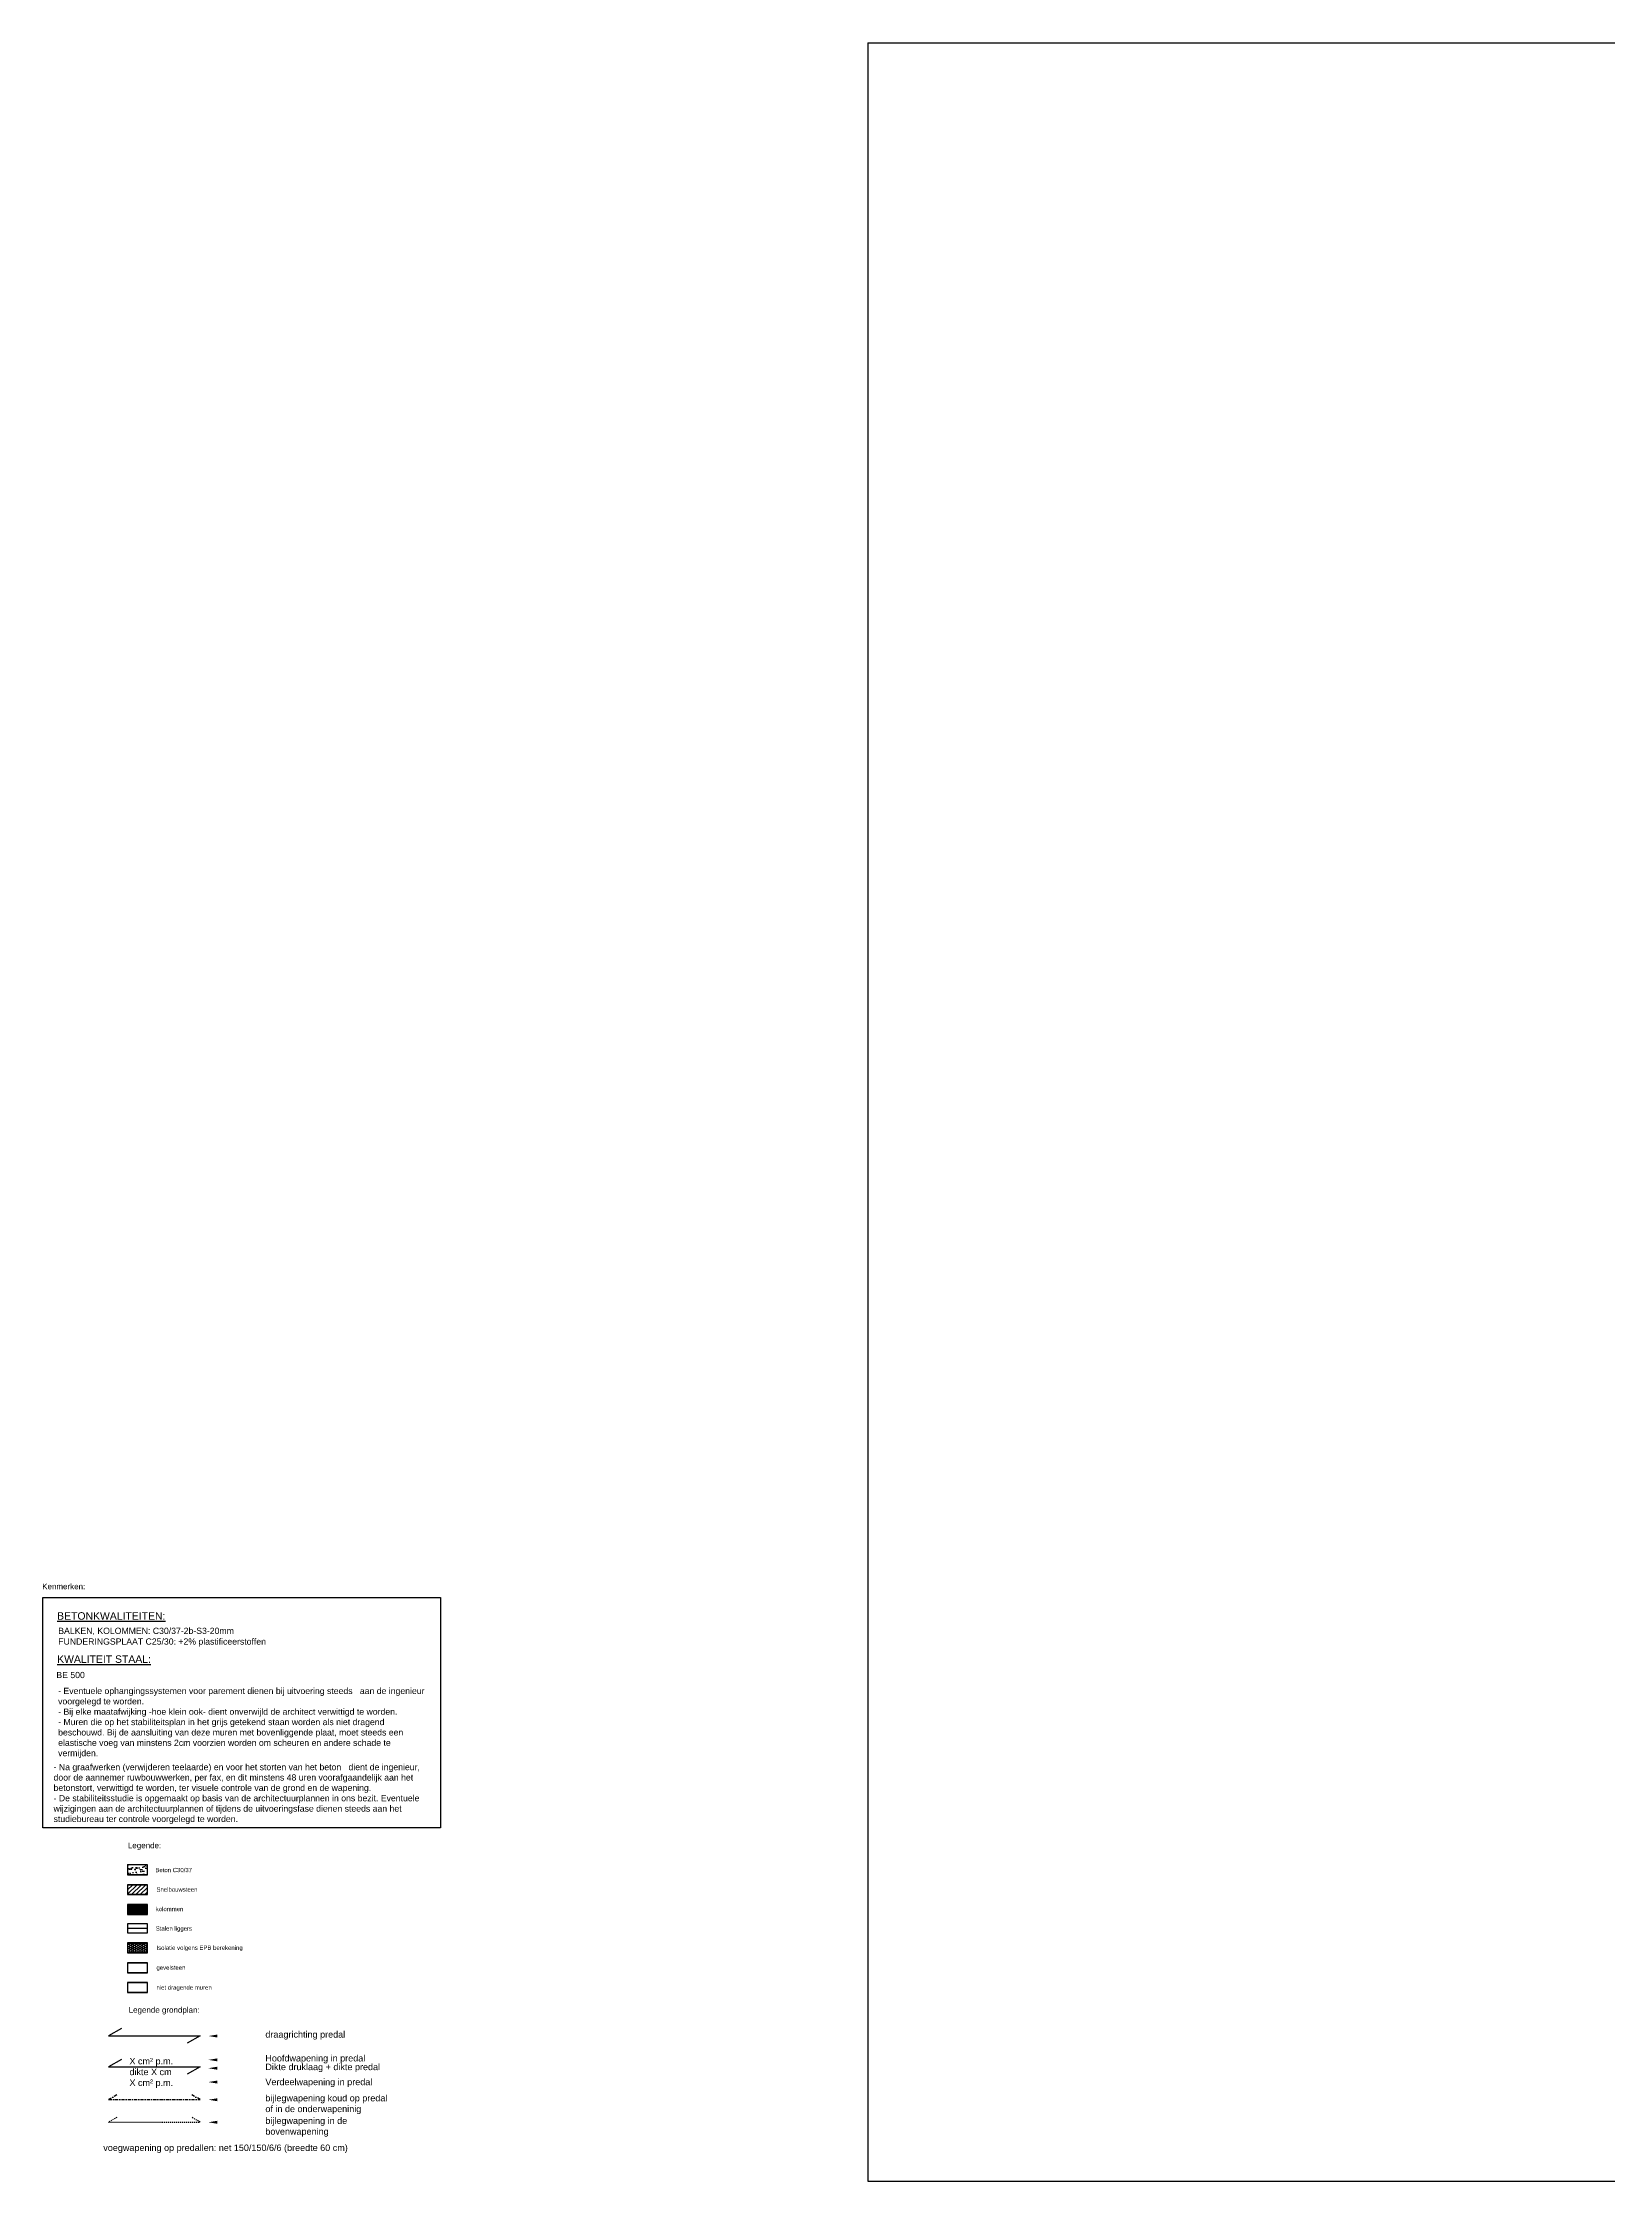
# Model space of a CAD drawing. Header units: centimetres. Extents: x 1985 to 17567, y -92 to 5040.
# Drawn here: x 1985 to 5133, y 741 to 5040 of the extents above; entities that cross this region are included whole.
import ezdxf

# ---------------------------------------------------------------- set-up
doc = ezdxf.new("R2010")
doc.units = ezdxf.units.CM
doc.linetypes.add('DASHDOT2', pattern=[12.7, 6.35, -3.175, 0, -3.175])
doc.linetypes.add('HIDDEN', pattern=[4, 2, -2])
doc.layers.get('0').update_dxf_attribs({"color": 1})
for name, color, linetype in [('binnenmuren', 253, 'Continuous'), ('bladkader', 255, 'Continuous'), ('platen - houten roostering', 4, 'Continuous'), ('tekst', 2, 'Continuous')]:
    doc.layers.add(name, color=color, linetype=linetype)
doc.styles.add('ARIAL', font='arial.ttf')
doc.styles.add('voorplaat', font='isocp.shx', dxfattribs={"height": 17})

msp = doc.modelspace()

# ---------------------------------------------------------------- hatches: boundary and pattern name
h = msp.add_hatch()
h.set_pattern_fill('AR-CONC', color=256, scale=2.5, style=0)
h.set_pattern_definition([(50, (17016.079, -11920.198), (17.931505, -1.568803), [1.875, -20.625]), (355, (17016.079, -11920.198), (-3.468783, 18.804803), [1.5, -16.5]), (100.4514, (17017.573, -11920.329), (14.462735, 17.235989), [1.593505, -17.528553]), (46.1842, (17016.079, -11915.198), (26.681026, -4.137975), [2.8125, -30.9375]), (96.6356, (17018.302, -11915.543), (23.366568, 24.352947), [2.390257, -26.292825]), (351.1842, (17016.08, -11915.198), (23.36655, 24.352965), [2.25, -24.75]), (21, (17018.579, -11916.448), (14.922676, -10.065472), [1.875, -20.625]), (326, (17018.579, -11916.448), (6.082883, 18.128751), [1.5, -16.5]), (71.4514, (17019.822, -11917.287), (21.005566, 8.063262), [1.593505, -17.528553]), (37.5, (17016.0786, -11920.198), (0.3039964, 8.3223463), [0, -16.3, 0, -16.75, 0, -16.5625]), (7.5, (17016.079, -11920.198), (6.5767384, 9.8602928), [0, -9.55, 0, -15.925, 0, -6.3125]), (327.5, (17010.5036, -11920.198), (13.345561, -0.5638718), [0, -6.25, 0, -19.5, 0, -25.875]), (317.5, (17008.004, -11920.198), (14.579654, 2.5026246), [0, -8.125, 0, -12.95, 0, -18.375])])
h.paths.add_polyline_path([(2195.2, 1376.8), (2155.2, 1376.8), (2155.2, 1356.8), (2195.2, 1356.8)])
h = msp.add_hatch()
h.set_pattern_fill('ANSI31', color=256, scale=50, style=0)
h.set_pattern_definition([(45, (17016.0786, -11920.198), (-4.4194174, 4.4194174), [])])
h.paths.add_polyline_path([(2195.2, 1316.8), (2195.2, 1336.8), (2155.2, 1336.8), (2155.2, 1316.8)])
msp.add_hatch(color=3).paths.add_polyline_path([(2195.2, 1276.8), (2195.2, 1296.8), (2155.2, 1296.8), (2155.2, 1276.8)])
h = msp.add_hatch()
h.set_pattern_fill('HONEY', color=256, scale=20, style=0)
h.set_pattern_definition([(0, (14288.0568, -7414.9637), (3.75, 2.1650635), [2.5, -5]), (120, (14288.0568, -7414.9637), (-3.75, 2.1650635), [2.5, -5]), (60, (14288.0568, -7414.9637), (8e-09, 4.330127), [-5, 2.5])])
h.paths.add_polyline_path([(2195.2, 1219.9), (2155.2, 1219.9), (2155.2, 1199.9), (2195.2, 1199.9)])

# ---------------------------------------------------------------- linework, layer by layer
for p, q in [((2195.2, 1376.8), (2155.2, 1376.8)), ((2155.2, 1376.8), (2155.2, 1356.8)), ((2195.2, 1356.8), (2195.2, 1376.8)), ((2155.2, 1356.8), (2195.2, 1356.8)), ((2195.2, 1356.8), (2155.2, 1356.8)), ((2155.2, 1336.8), (2195.2, 1336.8)), ((2195.2, 1336.8), (2155.2, 1336.8)), ((2155.2, 1336.8), (2155.2, 1316.8)), ((2195.2, 1316.8), (2195.2, 1336.8)), ((2155.2, 1316.8), (2195.2, 1316.8)), ((2195.2, 1316.8), (2155.2, 1316.8)), ((2155.2, 1296.8), (2195.2, 1296.8)), ((2195.2, 1296.8), (2155.2, 1296.8)), ((2155.2, 1296.8), (2155.2, 1276.8)), ((2195.2, 1276.8), (2195.2, 1296.8)), ((2155.2, 1276.8), (2195.2, 1276.8)), ((2195.2, 1276.8), (2155.2, 1276.8)), ((2155.2, 1219.9), (2195.2, 1219.9)), ((2195.2, 1219.9), (2155.2, 1219.9)), ((2155.2, 1219.9), (2155.2, 1199.9)), ((2195.2, 1199.9), (2195.2, 1219.9)), ((2155.2, 1199.9), (2195.2, 1199.9)), ((2195.2, 1199.9), (2155.2, 1199.9)), ((2155.2, 1199.9), (2195.2, 1199.9)), ((2155.2, 1179.9), (2195.2, 1179.9)), ((2195.2, 1179.9), (2155.2, 1179.9)), ((2155.2, 1179.9), (2155.2, 1159.9)), ((2195.2, 1159.9), (2195.2, 1179.9)), ((2155.2, 1159.9), (2195.2, 1159.9)), ((2195.2, 1159.9), (2155.2, 1159.9))]:
    msp.add_line(p, q)
at = {"ltscale": 10}
msp.add_line((2195.2, 1248.9), (2155.2, 1248.9), dxfattribs=at)
for points in [[(1984.8, 1914.2), (2784.4, 1914.2), (2784.4, 1451), (1984.8, 1451)], [(2195.2, 1239.9), (2195.2, 1257.9), (2155.2, 1257.9), (2155.2, 1239.9)]]:
    msp.add_lwpolyline(points, close=True)
for points in [[(2335.8, 1032.6, 6, 0, 0), (2317.8, 1032.6, 0, 0, 0), (2417.7, 1032.6, 0, 0, 0)], [(2335.8, 984.7, 6, 0, 0), (2317.8, 984.7, 0, 0, 0), (2417.7, 984.7, 0, 0, 0)], [(2335.8, 967.9, 6, 0, 0), (2317.8, 967.9, 0, 0, 0), (2417.7, 967.9, 0, 0, 0)], [(2335.8, 940.1, 6, 0, 0), (2317.8, 940.1, 0, 0, 0), (2417.7, 940.1, 0, 0, 0)], [(2335.8, 904.5, 6, 0, 0), (2317.8, 904.5, 0, 0, 0), (2417.7, 904.5, 0, 0, 0)], [(2335.8, 859.2, 6, 0, 0), (2317.8, 859.2, 0, 0, 0), (2417.7, 859.2, 0, 0, 0)]]:
    msp.add_lwpolyline(points, format="xyseb")
at = {"layer": 'binnenmuren'}
for p, q in [((2155.2, 1139.9), (2195.2, 1139.9)), ((2195.2, 1139.9), (2155.2, 1139.9)), ((2155.2, 1139.9), (2155.2, 1119.9)), ((2155.2, 1119.9), (2195.2, 1119.9)), ((2195.2, 1119.9), (2155.2, 1119.9)), ((2195.2, 1119.9), (2195.2, 1139.9))]:
    msp.add_line(p, q, dxfattribs=at)
at = {"layer": 'bladkader'}
for p, q in [((3643.7, 5039.6), (3643.7, 740.7)), ((3643.7, 5039.6), (14943.7, 5039.6)), ((3643.7, 740.7), (14943.7, 740.7))]:
    msp.add_line(p, q, dxfattribs=at)
at = {"layer": 'platen - houten roostering', "linetype": 'ByBlock'}
for points in [[(2143.2, 1048), (2117.2, 1033), (2301.1, 1033), (2275.1, 1018)], [(2143.2, 985.6), (2117.2, 970.6), (2301.1, 970.6), (2275.1, 955.6)]]:
    msp.add_lwpolyline(points, dxfattribs=at)
at = {"layer": 'platen - houten roostering', "linetype": 'DASHDOT2'}
msp.add_lwpolyline([(2133.6, 914.4), (2117.2, 904.9), (2301.1, 904.9), (2284.7, 914.4)], dxfattribs=at)
at = {"layer": 'platen - houten roostering', "linetype": 'HIDDEN'}
msp.add_lwpolyline([(2133.6, 869.1), (2117.2, 859.6), (2301.1, 859.6), (2284.7, 869.1)], dxfattribs=at)

# ---------------------------------------------------------------- texts
at = {"layer": 'tekst', "style": 'ARIAL'}
for s, height, p in [('Kenmerken:', 11.5, (1983.6, 1930.7)), ('%%uBETONKWALITEITEN:', 15, (2013.7, 1869.6)), ('%%uBETONKWALITEITEN:', 15, (2013.7, 1869.6)), ('BALKEN, KOLOMMEN: C30/37-2b-S3-20mm', 12.5, (2015.9, 1840.9)), ('FUNDERINGSPLAAT C25/30: +2%%% plastificeerstoffen', 12.5, (2015.9, 1819.4)), ('BE 500', 12.5, (2012.1, 1752.1)), ('%%uKWALITEIT STAAL:', 15, (2013.7, 1782.8)), ('Legende:', 11.5, (2155.9, 1410)), ('Beton C30/37', 8.625, (2211.2, 1362)), ('kolommen', 8.62, (2212, 1283.6)), ('Snelbouwsteen', 8.625, (2213.4, 1322.8)), ('Stalen liggers', 8.625, (2212, 1244.5)), ('Isolatie volgens EPB berekening', 8.625, (2213.4, 1205.8)), ('gevelsteen', 8.62, (2213.4, 1165.8)), ('niet dragende muren', 8.625, (2213.4, 1125.8)), ('Legende grondplan:', 11.5, (2157.5, 1079.3))]:
    msp.add_text(s, height=height, dxfattribs=at).set_placement(p)
at = {"layer": 'tekst', "attachment_point": 1}
for s, insert, char_height, width, style in [('- Eventuele ophangingssystemen voor parement dienen bij uitvoering steeds   aan de ingenieur voorgelegd te worden. \\P- Bij elke maatafwijking -hoe klein ook- dient onverwijld de architect verwittigd te worden. \\P- Muren die op het stabiliteitsplan in het grijs getekend staan worden als niet dragend beschouwd. Bij de aansluiting van deze muren met bovenliggende plaat, moet steeds een elastische voeg van minstens 2cm voorzien worden om scheuren en andere schade te vermijden.', (2015.7, 1732.6), 12.5, 740.99, 'ARIAL'), ('\\P- Na graafwerken (verwijderen teelaarde) en voor het storten van het beton   dient de ingenieur, door de aannemer ruwbouwwerken, per fax, en dit minstens 48 uren voorafgaandelijk aan het betonstort, verwittigd te worden, ter visuele controle van de grond en de wapening.\\P- De stabiliteitsstudie is opgemaakt op basis van de architectuurplannen in ons bezit. Eventuele wijzigingen aan de architectuurplannen of tijdens de uitvoeringsfase dienen steeds aan het studiebureau ter controle voorgelegd te worden.', (2006.5, 1600.3), 12.5, 772.459, 'ARIAL'), ('{\\fArial|b0|i0|c0|p34;X cm² p.m.\\Pdikte X cm\\PX cm² p.m.}', (2159.1, 988.6), 13, 119.15, 'voorplaat'), ('bijlegwapening koud op predal of in de onderwapeninig', (2432.4, 914.3), 13, 262.882, 'ARIAL'), ('bijlegwapening in de bovenwapening', (2432.4, 868.9), 13, 262.882, 'ARIAL')]:
    msp.add_mtext(s, dxfattribs=dict(at, insert=insert, char_height=char_height, width=width, style=style))
at = {"layer": 'tekst', "char_height": 13, "attachment_point": 1, "style": 'ARIAL'}
for s, insert in [('draagrichting predal', (2432.4, 1042.4)), ('Hoofdwapening in predal', (2432.4, 994.5)), ('Verdeelwapening in predal', (2432.4, 946.8)), ('Dikte druklaag + dikte predal', (2432.4, 977)), ('voegwapening op predallen: net 150/150/6/6 (breedte 60 cm)', (2106.5, 814.5))]:
    msp.add_mtext(s, dxfattribs=dict(at, insert=insert))

doc.saveas('drawing.dxf')
